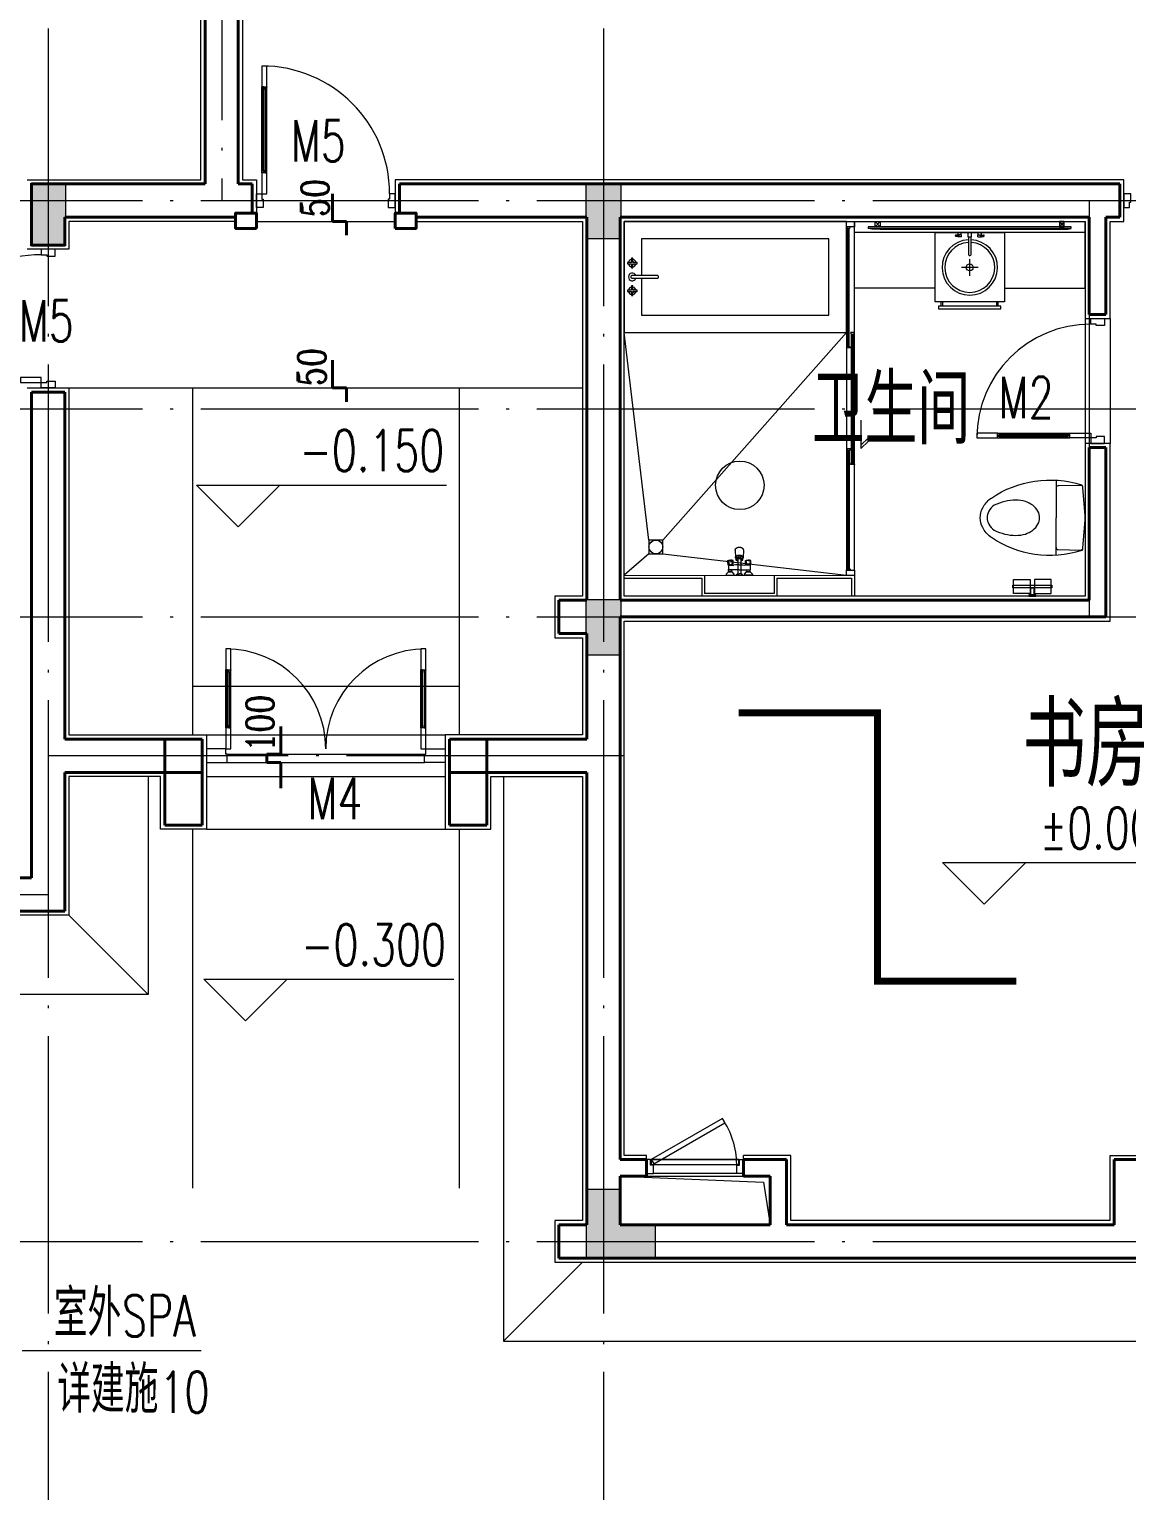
# Model space of a CAD drawing. Extents: x 577108 to 1042908, y 41950 to 81950.
# Drawn here: x 593922 to 601828, y 53329 to 63861 of the extents above; entities that cross this region are included whole.
import ezdxf
from ezdxf.enums import TextEntityAlignment as Align

# ---------------------------------------------------------------- set-up
doc = ezdxf.new("R2010")
doc.units = 0
doc.header["$LTSCALE"] = 1000
doc.header["$MEASUREMENT"] = 0
for name, pattern in [('DOTE', [2.42, 2, -0.2, 0.02, -0.2]), ('HIDDEN2', [0.1875, 0.125, -0.0625]), ('xr-Presidential plan$0$HIDDEN2', [0.1875, 0.125, -0.0625])]:
    doc.linetypes.add(name, pattern=pattern)
doc.layers.get('0').update_dxf_attribs({"linetype": 'CONTINUOUS', "lineweight": 13})
for name, color, linetype, lineweight in [('COLU', 2, 'CONTINUOUS', 5), ('DIM_ELEV', 3, 'CONTINUOUS', 15), ('DIM_LEAD', 3, 'CONTINUOUS', 15), ('DIM_SYMB', 3, 'CONTINUOUS', 15), ('DOTE', 1, 'DOTE', 0), ('fix', 6, 'CONTINUOUS', 15), ('FIXTURE', 2, 'CONTINUOUS', 5), ('hatch', 8, 'CONTINUOUS', 5), ('LM-S', 8, 'CONTINUOUS', 5), ('PM-fs', 8, 'CONTINUOUS', 0), ('PUB_HATCH', 8, 'CONTINUOUS', 5), ('PUB_TEXT', 7, 'CONTINUOUS', 20), ('TX', 7, 'CONTINUOUS', 5), ('wall', 2, 'CONTINUOUS', 40), ('WINDOW', 5, 'CONTINUOUS', 15), ('WINDOW_TEXT', 7, 'CONTINUOUS', 18), ('xr-Presidential plan$0$WALL', 3, 'CONTINUOUS', 5), ('姓名', 7, 'CONTINUOUS', 15), ('粉刷', 4, 'CONTINUOUS', 5)]:
    doc.layers.add(name, color=color, linetype=linetype, lineweight=lineweight)
doc.styles.add('_TCH_DIM', font='SIMPLEX', dxfattribs={"bigfont": 'GBCBIG'})
doc.styles.add('_TCH_WINDOW', font='SIMPLEX', dxfattribs={"bigfont": 'GBCBIG'})
doc.styles.add('HZ', font='romanc.shx', dxfattribs={"width": 0.7, "bigfont": 'hzdx.shx'})

# ---------------------------------------------------------------- blocks, each defined once
blk = doc.blocks.new('xr-Presidential plan$0$WC1')
for p in [(0.209, 0.285), (0.209, -0.256)]:
    blk.add_line(p, (0.209, 0.015))
for points in [[(0.209, 0.229, 0.40761), (0.194, 0.244), (0.03, 0.248, 0.399254), (0.015, 0.234), (0, 0.03, 0.036986), (0, 0), (0.015, -0.204, 0.399254), (0.03, -0.218), (0.194, -0.214, 0.40761), (0.209, -0.199)], [(0.026, 0.251, -0.231311), (0.674, 0.157, -0.005869), (0.682, 0.153, -0.10788), (0.737, 0.086, -0.127721), (0.755, 0.015, -0.127721), (0.737, -0.056, -0.10788), (0.682, -0.123, -0.005869), (0.674, -0.127, -0.231311), (0.026, -0.222)]]:
    blk.add_lwpolyline(points, format="xyb")
blk.add_lwpolyline([(0.498, 0.142, 0.074853), (0.43, 0.132, 0.085369), (0.377, 0.105, 0.106187), (0.339, 0.061, 0.127721), (0.327, 0.015, 0.127721), (0.339, -0.032, 0.106187), (0.377, -0.075, 0.085369), (0.43, -0.102, 0.074853), (0.498, -0.112, 0.062958), (0.578, -0.102, 0.062679), (0.655, -0.075, 0.106187), (0.693, -0.032, 0.127721), (0.705, 0.015, 0.127721), (0.693, 0.061, 0.106187), (0.655, 0.105, 0.062679), (0.578, 0.132, 0.062958)], format="xyb", close=True)
for centre, start, end in [((0.03, 0.237), 107.2892, 175.7636), ((0.03, -0.207), 184.2364, 252.7108)]:
    blk.add_arc(centre, 0.015, start, end)
blk = doc.blocks.new('xr-Presidential plan$0$TRollHolder')
at = {"linetype": 'xr-Presidential plan$0$HIDDEN2', "ltscale": 0.5}
for p, q in [((-0.135, 0.12), (-0.015, 0.12)), ((-0.135, 0.02), (-0.135, 0.12)), ((-0.015, 0.12), (-0.015, 0.02)), ((0.015, 0.12), (0.015, 0.02)), ((0.135, 0.12), (0.015, 0.12)), ((0.135, 0.02), (0.135, 0.12)), ((-0.015, 0.02), (-0.135, 0.02)), ((0.015, 0.02), (0.135, 0.02))]:
    blk.add_line(p, q, dxfattribs=at)
for points in [[(0.14, 0.06), (-0.14, 0.06), (-0.14, 0.08), (0.14, 0.08)], [(-0.025, 0), (0.025, 0), (0.025, 0.01), (-0.025, 0.01)], [(-0.01, 0.01), (-0.01, 0.06), (0.01, 0.06), (0.01, 0.01)]]:
    blk.add_lwpolyline(points, close=True)
blk = doc.blocks.new('TF0504P-Acacia')
at = {"layer": 'FIXTURE'}
for p, q in [((-0.08, -0.018), (-0.1, -0.018)), ((-0.08, -0.027), (-0.1, -0.027)), ((-0.059, -0.03), (-0.085, -0.03)), ((0.059, -0.03), (0.085, -0.03)), ((0.08, -0.018), (0.1, -0.018)), ((0.08, -0.027), (0.1, -0.027))]:
    blk.add_line(p, q, dxfattribs=at)
at = {"layer": 'FIXTURE', "color": 24, "lineweight": 13}
for p, q in [((0, -0.311), (0, -0.191)), ((0.06, -0.251), (-0.06, -0.251))]:
    blk.add_line(p, q, dxfattribs=at)
at = {"layer": 'FIXTURE'}
for points in [[(-0.084, -0.015), (-0.084, 0)], [(-0.061, -0.015), (-0.061, 0)], [(-0.013, 0), (-0.013, -0.03), (0.013, -0.03), (0.013, 0)], [(0.061, -0.015), (0.061, 0)], [(0.084, -0.015), (0.084, 0)], [(-0.059, -0.03), (-0.059, -0.015), (-0.085, -0.015), (-0.085, -0.018)], [(-0.085, -0.027), (-0.085, -0.03)], [(0.059, -0.03), (0.059, -0.015), (0.085, -0.015), (0.085, -0.018)], [(0.085, -0.027), (0.085, -0.03)]]:
    blk.add_lwpolyline(points, dxfattribs=at)
blk.add_lwpolyline([(-0.01, -0.03), (-0.01, -0.155, 0.414214), (0, -0.165), (0, -0.165, 0.414214), (0.01, -0.155), (0.01, -0.03)], format="xyb", dxfattribs=at)
at = {"layer": 'FIXTURE', "color": 24, "lineweight": 13}
blk.add_circle((0, -0.251), 0.025, dxfattribs=at)
at = {"layer": 'FIXTURE'}
for centre, radius, start, end in [((0, -0.251), 0.2, 92.866, 87.134), ((-0.1, -0.022), 0.00428, 90, 270), ((-0.08, -0.022), 0.00428, 270, 90), ((0.08, -0.022), 0.00428, 90, 270), ((0.1, -0.022), 0.00428, 270, 90)]:
    blk.add_arc(centre, radius, start, end, dxfattribs=at)
at = {"layer": 'FIXTURE', "color": 3, "lineweight": 13}
blk.add_arc((0, -0.251), 0.18, 93.1847, 86.8153, dxfattribs=at)
blk = doc.blocks.new('A$C220C6CB2')
for p, q in [((-0.079, -0.07), (-0.079, -0.041)), ((-0.077, -0.039), (-0.076, -0.039)), ((-0.077, -0.072), (-0.039, -0.072)), ((-0.055, -0.028), (-0.076, -0.028)), ((-0.027, -0.076), (-0.039, -0.072)), ((0, -0.076), (-0.027, -0.076)), ((0, -0.076), (0.027, -0.076)), ((0.027, -0.076), (0.039, -0.072)), ((0.077, -0.072), (0.039, -0.072)), ((0.077, -0.039), (0.076, -0.039)), ((0.079, -0.07), (0.079, -0.041))]:
    blk.add_line(p, q)
at = {"linetype": 'HIDDEN2', "ltscale": 0.1}
for p, q in [((-0.029, -0.183), (-0.027, -0.127)), ((-0.023, -0.114), (-0.023, -0.128)), ((0.023, -0.114), (0.023, -0.128)), ((0.029, -0.183), (0.027, -0.127))]:
    blk.add_line(p, q, dxfattribs=at)
for points in [[(-0.095, 0), (-0.037, 0), (-0.037, -0.007)], [(-0.095, -0.007), (-0.095, 0)], [(0.095, 0), (0.037, 0), (0.037, -0.007)], [(0.095, -0.007), (0.095, 0)], [(-0.095, -0.007), (-0.079, -0.024), (-0.052, -0.024)], [(-0.076, -0.028), (-0.079, -0.031), (-0.079, -0.037), (-0.076, -0.039)], [(-0.076, -0.024), (-0.076, -0.028)], [(0, -0.039), (-0.076, -0.039)], [(-0.076, -0.072), (-0.076, -0.073)], [(-0.076, -0.073), (-0.052, -0.073)], [(-0.055, -0.024), (-0.055, -0.028)], [(-0.055, -0.028), (-0.053, -0.031), (-0.053, -0.037), (-0.055, -0.039)], [(-0.037, -0.007), (-0.052, -0.024)], [(-0.052, -0.073), (-0.052, -0.072)], [(0, -0.039), (0.076, -0.039)], [(0.037, -0.007), (0.052, -0.024), (0.079, -0.024)], [(0.052, -0.073), (0.052, -0.072)], [(0.076, -0.073), (0.052, -0.073)], [(0.055, -0.028), (0.053, -0.031), (0.053, -0.037), (0.055, -0.039)], [(0.055, -0.024), (0.055, -0.028)], [(0.055, -0.028), (0.076, -0.028)], [(0.076, -0.024), (0.076, -0.028)], [(0.076, -0.028), (0.079, -0.031), (0.079, -0.037), (0.076, -0.039)], [(0.076, -0.072), (0.076, -0.073)], [(0.095, -0.007), (0.079, -0.024)]]:
    blk.add_lwpolyline(points)
for points in [[(0, 0), (-0.022, 0), (-0.022, -0.003)], [(0, 0), (0.022, 0), (0.022, -0.003)], [(-0.022, -0.003), (-0.013, -0.01), (-0.01, -0.01)], [(-0.01, -0.01), (0, -0.01)], [(-0.01, -0.115), (-0.01, -0.01)], [(0.01, -0.01), (0, -0.01)], [(0.022, -0.003), (0.013, -0.01), (0.01, -0.01)], [(0.01, -0.115), (0.01, -0.01)]]:
    blk.add_lwpolyline(points, dxfattribs=at)
for points in [[(-0.076, -0.073, 0.267309), (-0.08, -0.076, 0.037287), (-0.084, -0.106, 0.091288), (-0.064, -0.11, 2.64258)], [(-0.084, -0.106, 0.167018), (-0.08, -0.105, 0.059643), (-0.081, -0.082, -3.293794)], [(-0.064, -0.107), (-0.076, -0.107, -0.256857), (-0.08, -0.105), (-0.074, -0.081, -0.295314), (-0.064, -0.075, -0.695222)], [(-0.052, -0.073, -0.267309), (-0.048, -0.076, -0.037287), (-0.044, -0.106, -0.091288), (-0.064, -0.11, -2.64258)], [(-0.064, -0.107), (-0.052, -0.107, 0.256857), (-0.048, -0.105), (-0.054, -0.081, 0.295314), (-0.064, -0.075, 0.695222)], [(-0.044, -0.106, -0.167018), (-0.048, -0.105, -0.059643), (-0.047, -0.082, 3.293794)], [(0.052, -0.073, 0.267309), (0.048, -0.076, 0.037287), (0.044, -0.106, 0.091288), (0.064, -0.11, 2.64258)], [(0.044, -0.106, 0.167018), (0.048, -0.105, 0.059643), (0.047, -0.082, -3.293794)], [(0.064, -0.107), (0.052, -0.107, -0.256857), (0.048, -0.105), (0.054, -0.081, -0.295314), (0.064, -0.075, -0.695222)], [(0.076, -0.073, -0.267309), (0.08, -0.076, -0.037287), (0.084, -0.106, -0.091288), (0.064, -0.11, -2.64258)], [(0.064, -0.107), (0.076, -0.107, 0.256857), (0.08, -0.105), (0.074, -0.081, 0.295314), (0.064, -0.075, 0.695222)], [(0.084, -0.106, -0.167018), (0.08, -0.105, -0.059643), (0.081, -0.082, 3.293794)]]:
    blk.add_lwpolyline(points, format="xyb")
for points in [[(0, -0.127, -0.054428), (-0.009, -0.125, -0.068258), (-0.017, -0.123, -0.10552), (-0.022, -0.118, -0.166556), (-0.023, -0.114, -0.166556), (-0.022, -0.11, -0.10552), (-0.017, -0.105, -0.063152), (-0.01, -0.103)], [(0, -0.127, 0.054428), (0.009, -0.125, 0.068258), (0.017, -0.123, 0.10552), (0.022, -0.118, 0.166556), (0.023, -0.114, 0.166556), (0.022, -0.11, 0.10552), (0.017, -0.105, 0.063152), (0.01, -0.103)], [(0, -0.203, -0.068708), (-0.012, -0.201, -0.080802), (-0.021, -0.197, -0.107036), (-0.027, -0.19, -0.137703), (-0.029, -0.183, -0.011582), (-0.029, -0.182)], [(0, -0.146, -0.067905), (-0.011, -0.145, -0.080523), (-0.019, -0.141, -0.107063), (-0.025, -0.135, -0.138318), (-0.027, -0.128, -0.138318), (-0.025, -0.122, -0.034344), (-0.023, -0.119)], [(0, -0.122, -0.073064), (-0.004, -0.121, -0.08409), (-0.007, -0.12, -0.106504), (-0.009, -0.117, -0.130501), (-0.01, -0.115)], [(0, -0.122, 0.073064), (0.004, -0.121, 0.08409), (0.007, -0.12, 0.106504), (0.009, -0.117, 0.130501), (0.01, -0.115)], [(0, -0.146, 0.067905), (0.011, -0.145, 0.080523), (0.019, -0.141, 0.107063), (0.025, -0.135, 0.138318), (0.027, -0.128, 0.138318), (0.025, -0.122, 0.034344), (0.023, -0.119)], [(0, -0.203, 0.068708), (0.012, -0.201, 0.080802), (0.021, -0.197, 0.107036), (0.027, -0.19, 0.137703), (0.029, -0.183, 0.011582), (0.029, -0.182)]]:
    blk.add_lwpolyline(points, format="xyb", dxfattribs=at)
at = {"color": 7}
for points in [[(0, -0.129, -0.054428), (-0.009, -0.128, -0.068258), (-0.017, -0.125, -0.10552), (-0.022, -0.121, -0.166556), (-0.023, -0.117, -0.045176), (-0.023, -0.115)], [(0, -0.141, -0.054428), (-0.009, -0.139, -0.068258), (-0.017, -0.137, -0.10552), (-0.022, -0.132, -0.166556), (-0.023, -0.128)], [(0, -0.129, 0.054428), (0.009, -0.128, 0.068258), (0.017, -0.125, 0.10552), (0.022, -0.121, 0.166556), (0.023, -0.117, 0.045176), (0.023, -0.115)], [(0, -0.141, 0.054428), (0.009, -0.139, 0.068258), (0.017, -0.137, 0.10552), (0.022, -0.132, 0.166556), (0.023, -0.128)]]:
    blk.add_lwpolyline(points, format="xyb", dxfattribs=at)
for centre, start, end in [((-0.077, -0.041), 90, 180), ((-0.077, -0.07), 180, 270), ((0.077, -0.041), 0, 90), ((0.077, -0.07), 270, 0)]:
    blk.add_arc(centre, 0.002, start, end)

msp = doc.modelspace()

# ---------------------------------------------------------------- hatches: boundary and pattern name
at = {"layer": 'hatch'}
for points in [[(593933.4301, 62751.3111), (594183.4301, 62751.3111), (594183.4301, 62301.3111), (593933.4301, 62301.3111)], [(597933.4301, 62751.3111), (598183.4301, 62751.3111), (598183.4301, 62351.3111), (597933.4301, 62351.3111)], [(597933.4301, 59751.3111), (598183.4301, 59751.3111), (598183.4301, 59351.3111), (597933.4301, 59351.3111)], [(598433.4301, 55001.3111), (598433.4301, 55251.3111), (598183.4301, 55251.3111), (598183.4301, 55501.3111), (597933.4301, 55501.3111), (597933.4301, 55001.3111)]]:
    msp.add_hatch(color=256, dxfattribs=at).paths.add_polyline_path(points)

# ---------------------------------------------------------------- linework, layer by layer
msp.add_line((598368.4301, 55596.3111), (599068.4301, 55596.3111))
msp.add_lwpolyline([(598178.4301, 55596.3111), (599211.9624, 55552.2065), (599258.4301, 55246.3111)])
at = {"layer": 'COLU'}
for p, q in [((593938.4301, 62306.3111), (593938.4301, 62746.3111)), ((593938.4301, 62746.3111), (594178.4301, 62746.3111)), ((594178.4301, 62306.3111), (593938.4301, 62306.3111))]:
    msp.add_line(p, q, dxfattribs=at)
for points in [[(593933.4301, 62751.3111), (594183.4301, 62751.3111), (594183.4301, 62301.3111), (593933.4301, 62301.3111)], [(597933.4301, 62751.3111), (598183.4301, 62751.3111), (598183.4301, 62351.3111), (597933.4301, 62351.3111)], [(597933.4301, 59751.3111), (598183.4301, 59751.3111), (598183.4301, 59351.3111), (597933.4301, 59351.3111)], [(598433.4301, 55001.3111), (598433.4301, 55251.3111), (598183.4301, 55251.3111), (598183.4301, 55501.3111), (597933.4301, 55501.3111), (597933.4301, 55001.3111)]]:
    msp.add_lwpolyline(points, close=True, dxfattribs=at)
at = {"layer": 'DIM_ELEV'}
for p, q in [((595428.0091, 60276.2895), (595128.0091, 60576.2895)), ((595128.0091, 60576.2895), (596928.0091, 60576.2895)), ((595428.0091, 60276.2895), (595728.0091, 60576.2895)), ((600801.8226, 57556.2764), (600501.8226, 57856.2764)), ((600501.8226, 57856.2764), (602301.8226, 57856.2764)), ((600801.8226, 57556.2764), (601101.8226, 57856.2764)), ((595480.5631, 56715.1083), (595180.5631, 57015.1083)), ((595180.5631, 57015.1083), (596980.5631, 57015.1083)), ((595480.5631, 56715.1083), (595780.5631, 57015.1083))]:
    msp.add_line(p, q, dxfattribs=at)
at = {"layer": 'DIM_LEAD'}
msp.add_line((593870.9242, 54341.0426), (595160.6294, 54341.0426), dxfattribs=at)
at = {"layer": 'DIM_SYMB', "const_width": 50}
for points in [[(599033.5117, 58935.1046), (600033.5117, 58935.1046), (600033.5117, 57968.2842)], [(600033.5117, 57968.2842), (600033.5117, 57001.4638), (601033.5117, 57001.4638)]]:
    msp.add_lwpolyline(points, dxfattribs=at)
at = {"layer": 'DOTE'}
for p, q in [((594058.4301, 71126.3111), (594058.4301, 53126.3111)), ((598058.4301, 71126.3111), (598058.4301, 53126.3111)), ((595308.4301, 67626.3111), (595308.4301, 62626.3111)), ((583058.4301, 62626.3111), (620558.4301, 62626.3111)), ((601558.4301, 62626.3111), (601558.4301, 59626.3111)), ((583058.4301, 61126.3111), (620558.4301, 61126.3111)), ((583058.4301, 59626.3111), (620558.4301, 59626.3111)), ((598208.4301, 58626.3111), (594058.4301, 58626.3111)), ((583058.4301, 57626.3111), (594058.4301, 57626.3111)), ((583058.4301, 55126.3111), (620558.4301, 55126.3111))]:
    msp.add_line(p, q, dxfattribs=at)
at = {"layer": 'fix'}
for p, q in [((600051.4301, 62476.3111), (600016.4301, 62437.3111)), ((600016.4301, 62476.3111), (600051.4301, 62437.3111)), ((601343.4301, 62476.3111), (601378.4301, 62437.3111)), ((601378.4301, 62476.3111), (601343.4301, 62437.3111)), ((599808.4301, 62437.8111), (599808.4301, 59963.8111)), ((599816.9301, 61575.8111), (599816.9301, 62426.6589)), ((599822.9301, 61575.8111), (599822.9301, 62426.6589)), ((599828.7207, 61575.8111), (599828.2275, 62426.6589)), ((599866.4301, 59963.8111), (599866.4301, 62437.8111)), ((599966.4301, 62437.3111), (599966.4301, 62424.3111)), ((600492.4301, 61865.8179), (600492.4301, 61895.8179)), ((600502.4301, 61865.8179), (600502.4301, 61895.8179)), ((600892.43, 61865.8179), (600892.43, 61895.8179)), ((600902.43, 61865.8179), (600902.43, 61895.8179)), ((598386.6015, 60180.5706), (598208.4301, 61676.3111)), ((598486.6015, 60180.5706), (599808.4301, 61676.3111)), ((599845.9672, 60736.9634), (599845.9672, 61664.6589)), ((599851.9672, 60736.9634), (599851.9672, 61664.6589)), ((599857.519, 60736.9634), (599856.9812, 61664.6589)), ((599816.9301, 61575.8111), (599828.7207, 61575.8111)), ((599816.9301, 60825.8111), (599816.9301, 59974.9634)), ((599828.7207, 60825.8111), (599816.9301, 60825.8111)), ((599822.9301, 60825.8111), (599822.9301, 59974.9634)), ((599828.7207, 60825.8111), (599828.2275, 59974.9634)), ((598386.6015, 60080.5706), (598208.4301, 59926.3111)), ((598486.6015, 60080.5706), (599808.4301, 59926.3111)), ((598787.4301, 59926.3111), (598787.4301, 59796.3111)), ((599287.4301, 59926.3111), (599287.4301, 59796.3111)), ((598767.4301, 59906.3111), (598767.4301, 59776.3111)), ((599307.4301, 59906.3111), (599307.4301, 59776.3111)), ((599846.4301, 59905.8111), (599846.4301, 59775.8111)), ((599866.4301, 59925.8111), (599866.4301, 59775.8111)), ((599287.4301, 59796.3111), (598787.4301, 59796.3111))]:
    msp.add_line(p, q, dxfattribs=at)
for points in [[(599808.4301, 62476.3111), (598208.4301, 62476.3111), (598208.4301, 61676.3111), (599808.4301, 61676.3111)], [(599866.4301, 62437.8111), (599808.4301, 62437.8111), (599808.4301, 62475.8111), (599866.4301, 62475.8111)], [(600051.4301, 62437.3111), (600016.4301, 62437.3111), (600016.4301, 62476.3111), (600051.4301, 62476.3111)], [(601343.4301, 62437.3111), (601378.4301, 62437.3111), (601378.4301, 62476.3111), (601343.4301, 62476.3111)], [(599837.4301, 62437.8111), (599808.4301, 62437.8111), (599813.4655, 62426.6589), (599832.3946, 62426.6589)], [(601428.4301, 62437.3111), (599966.4301, 62437.3111), (599966.4301, 62427.3111), (601428.4301, 62427.3111)], [(600947.4301, 62395.8179), (600947.4301, 61895.8179), (600447.4301, 61895.8179), (600447.4301, 62395.8179)], [(598260.9804, 62141.4963), (598270.9804, 62141.4963), (598270.9804, 62171.4963), (598300.9804, 62171.4963), (598300.9804, 62181.4963), (598270.9804, 62181.4963), (598270.9804, 62211.4963), (598260.9804, 62211.4963), (598260.9804, 62181.4963), (598230.9804, 62181.4963), (598230.9804, 62171.4963), (598260.9804, 62171.4963)], [(598260.9804, 61941.4963), (598270.9804, 61941.4963), (598270.9804, 61971.4963), (598300.9804, 61971.4963), (598300.9804, 61981.4963), (598270.9804, 61981.4963), (598270.9804, 62011.4963), (598260.9804, 62011.4963), (598260.9804, 61981.4963), (598230.9804, 61981.4963), (598230.9804, 61971.4963), (598260.9804, 61971.4963)], [(600472.4301, 61845.8161), (600922.43, 61845.8161), (600922.43, 61865.8179), (600472.4301, 61865.8179)], [(599866.4672, 61675.8111), (599837.4672, 61675.8111), (599842.5027, 61664.6589), (599861.4318, 61664.6589)], [(599837.4301, 61564.6589), (599808.4301, 61564.6589), (599813.4655, 61575.8111), (599832.3946, 61575.8111)], [(599837.4301, 60836.9634), (599808.4301, 60836.9634), (599813.4655, 60825.8111), (599832.3946, 60825.8111)], [(599866.4672, 60725.8111), (599837.4672, 60725.8111), (599842.5027, 60736.9634), (599861.4318, 60736.9634)], [(598486.6015, 60080.5706), (598486.6015, 60180.5706), (598386.6015, 60180.5706), (598386.6015, 60080.5706)], [(599837.4301, 59963.8111), (599808.4301, 59963.8111), (599813.4655, 59974.9634), (599832.3946, 59974.9634)], [(599866.4301, 59925.8111), (599808.4301, 59925.8111), (599808.4301, 59963.8111), (599866.4301, 59963.8111)]]:
    msp.add_lwpolyline(points, close=True, dxfattribs=at)
for points in [[(601528.4301, 62475.8111), (601528.4301, 62395.8179), (599866.4301, 62395.8179), (599866.4301, 62475.8111)], [(600447.4301, 61995.8179), (599866.4301, 61995.8179), (599866.4301, 62456.8111)], [(600947.4301, 61995.8179), (601528.4301, 61995.8179), (601528.4301, 62475.8111)], [(598333.4301, 62066.3111), (598333.4301, 61801.3111), (599683.4301, 61801.3111), (599683.4301, 62351.3111), (598333.4301, 62351.3111), (598333.4301, 62086.3111)], [(601062.5301, 62421.3111), (599991.4301, 62421.3111), (599966.4301, 62424.3111), (599966.4301, 62424.3111)], [(600052.5301, 62421.3111), (601403.4301, 62421.3111), (601428.4301, 62424.3111), (601428.4301, 62424.3111)], [(598208.4301, 59926.3166), (599866.4301, 59925.8111)], [(598208.4301, 59906.3111), (598767.4301, 59906.3111)], [(599307.4301, 59906.3111), (599846.4301, 59905.8111)]]:
    msp.add_lwpolyline(points, dxfattribs=at)
msp.add_lwpolyline([(598266.1656, 62066.3111), (598446.1656, 62066.3111, 0.4142135624), (598456.1656, 62076.3111), (598456.1656, 62076.3111, 0.4142135624), (598446.1656, 62086.3111), (598266.1656, 62086.3111, 0.4142135624), (598256.1656, 62076.3111), (598256.1656, 62076.3111, 0.4142135624)], format="xyb", close=True, dxfattribs=at)
for centre, radius in [((599041.0153, 60574.731), 175), ((598436.6015, 60130.5706), 50)]:
    msp.add_circle(centre, radius, dxfattribs=at)
for centre, radius, start, end in [((598266.1656, 62176.3111), 27.5, 190.08366033, 259.13180036), ((598266.1656, 62176.3111), 27.5, 100.86819964, 169.13180036), ((598266.1656, 62176.3111), 12.5, 202.65548072, 245.49259189), ((598266.1656, 62176.3111), 12.5, 114.50740811, 155.49259187), ((598266.1656, 62176.3111), 27.5, 10.86819964, 79.91633967), ((598266.1656, 62176.3111), 12.5, 24.50740813, 67.34451928), ((598266.1656, 62176.3111), 27.5, 280.08366033, 349.91633967), ((598266.1656, 62176.3111), 12.5, 292.65548072, 337.34451928), ((598266.1656, 62076.3111), 27.5, 21.32368626, 338.67631374), ((598266.1656, 61976.3111), 27.5, 190.08366033, 259.13180036), ((598266.1656, 61976.3111), 27.5, 100.86819964, 169.13180036), ((598266.1656, 61976.3111), 12.5, 202.65548072, 245.49259189), ((598266.1656, 61976.3111), 12.5, 114.50740811, 155.49259187), ((598266.1656, 61976.3111), 27.5, 10.86819964, 79.91633967), ((598266.1656, 61976.3111), 12.5, 24.50740813, 67.34451928), ((598266.1656, 61976.3111), 27.5, 280.08366033, 349.91633967), ((598266.1656, 61976.3111), 12.5, 292.65548072, 337.34451928)]:
    msp.add_arc(centre, radius, start, end, dxfattribs=at)
at = {"layer": 'LM-S'}
msp.add_line((601708.4301, 61776.3111), (601708.4301, 60876.3111), dxfattribs=at)
at = {"layer": 'PM-fs'}
for p, q in [((595158.4301, 62776.3111), (595158.4301, 67476.3111)), ((595458.4301, 63976.3111), (595458.4301, 62776.3111)), ((593908.4301, 62776.3111), (595158.4301, 62776.3111)), ((595458.4301, 62776.3111), (595558.4301, 62776.3111)), ((595558.4301, 62776.3111), (595558.4301, 62536.3111)), ((601808.4301, 62776.3111), (596558.4301, 62776.3111)), ((596558.4301, 62776.3111), (596558.4301, 62476.3111)), ((601808.4301, 62476.3111), (601808.4301, 62776.3111)), ((595408.4301, 62476.3111), (594208.4301, 62476.3111)), ((594208.4301, 62476.3111), (594208.4301, 62276.3111)), ((596708.4301, 62476.3111), (597908.4301, 62476.3111)), ((597908.4301, 62476.3111), (597908.4301, 59776.3111)), ((598208.4301, 59776.3111), (598208.4301, 62476.3111)), ((598208.4301, 62476.3111), (601528.4301, 62476.3111)), ((601528.4301, 62476.3111), (601528.4301, 61776.3111)), ((601708.4301, 61776.3111), (601708.4301, 62476.3111)), ((601708.4301, 62476.3111), (601808.4301, 62476.3111)), ((594208.4301, 62276.3111), (593908.4301, 62276.3111)), ((601528.4301, 61776.3111), (601708.4301, 61776.3111)), ((593908.4301, 61276.3111), (594208.4301, 61276.3111)), ((594208.4301, 61276.3111), (594208.4301, 58776.3111)), ((601708.4301, 60876.3111), (601528.4301, 60876.3111)), ((601528.4301, 60876.3111), (601528.4301, 59776.3111)), ((601708.4301, 59596.3111), (601708.4301, 60876.3111)), ((597908.4301, 59776.3111), (597708.4301, 59776.3111)), ((597708.4301, 59776.3111), (597708.4301, 59476.3111)), ((601528.4301, 59776.3111), (598208.4301, 59776.3111)), ((598208.4301, 55746.3111), (598208.4301, 59596.3111)), ((598208.4301, 59596.3111), (601708.4301, 59596.3111)), ((597708.4301, 59476.3111), (597908.4301, 59476.3111)), ((597908.4301, 59476.3111), (597908.4301, 58776.3111)), ((594208.4301, 58776.3111), (595198.4301, 58776.3111)), ((595198.4301, 58776.3111), (595198.4301, 58096.3111)), ((597908.4301, 58776.3111), (596918.4301, 58776.3111)), ((596918.4301, 58776.3111), (596918.4301, 58096.3111)), ((594868.4301, 58476.3111), (594208.4301, 58476.3111)), ((594208.4301, 58476.3111), (594208.4301, 57476.3111)), ((594868.4301, 58096.3111), (594868.4301, 58476.3111)), ((597248.4301, 58476.3111), (597908.4301, 58476.3111)), ((597248.4301, 58096.3111), (597248.4301, 58476.3111)), ((597908.4301, 58476.3111), (597908.4301, 55276.3111)), ((595198.4301, 58096.3111), (594868.4301, 58096.3111)), ((596918.4301, 58096.3111), (597248.4301, 58096.3111)), ((594208.4301, 57476.3111), (593158.4301, 57476.3111)), ((598368.4301, 55746.3111), (598208.4301, 55746.3111)), ((598368.4301, 55716.3111), (598368.4301, 55746.3111)), ((599408.4301, 55746.3111), (599068.4301, 55746.3111)), ((599068.4301, 55716.3111), (599068.4301, 55746.3111)), ((599408.4301, 55276.3111), (599408.4301, 55746.3111)), ((601708.4301, 55746.3111), (602048.4301, 55746.3111)), ((601708.4301, 55276.3111), (601708.4301, 55746.3111)), ((597908.4301, 55276.3111), (597708.4301, 55276.3111)), ((597708.4301, 55276.3111), (597708.4301, 54976.3111)), ((601708.4301, 55276.3111), (599408.4301, 55276.3111)), ((597708.4301, 54976.3111), (603408.4301, 54976.3111))]:
    msp.add_line(p, q, dxfattribs=at)
at = {"layer": 'PUB_HATCH', "color": 8}
for p, q in [((595098.4301, 59126.3111), (597018.4301, 59126.3111)), ((595198.4301, 58776.3111), (596918.4301, 58776.3111)), ((595348.4301, 58636.3111), (596768.4301, 58636.3111)), ((595348.4301, 58576.3111), (596768.4301, 58576.3111)), ((595198.4301, 58476.3111), (596918.4301, 58476.3111)), ((595198.4301, 58096.3111), (596918.4301, 58096.3111))]:
    msp.add_line(p, q, dxfattribs=at)
at = {"layer": 'wall'}
for p, q in [((595188.4301, 62746.3111), (595188.4301, 67506.3111)), ((595428.4301, 64006.3111), (595428.4301, 62746.3111)), ((593938.4301, 62306.3111), (593938.4301, 62746.3111)), ((593938.4301, 62746.3111), (595188.4301, 62746.3111)), ((595428.4301, 62746.3111), (595528.4301, 62746.3111)), ((595528.4301, 62746.3111), (595528.4301, 62536.3111)), ((596588.4301, 62536.3111), (596588.4301, 62746.3111)), ((596588.4301, 62746.3111), (601778.4301, 62746.3111)), ((601778.4301, 62746.3111), (601778.4301, 62506.3111)), ((595408.4301, 62506.3111), (594178.4301, 62506.3111)), ((594178.4301, 62506.3111), (594178.4301, 62306.3111)), ((597938.4301, 62506.3111), (596708.4301, 62506.3111)), ((597938.4301, 59746.3111), (597938.4301, 62506.3111)), ((601558.4301, 62506.3111), (598178.4301, 62506.3111)), ((598178.4301, 62506.3111), (598178.4301, 59746.3111)), ((601558.4301, 61806.3111), (601558.4301, 62506.3111)), ((601778.4301, 62506.3111), (601678.4301, 62506.3111)), ((601678.4301, 62506.3111), (601678.4301, 61806.3111)), ((594178.4301, 62306.3111), (593938.4301, 62306.3111)), ((601678.4301, 61806.3111), (601558.4301, 61806.3111)), ((593938.4301, 57746.3111), (593938.4301, 61246.3111)), ((593938.4301, 61246.3111), (594178.4301, 61246.3111)), ((594178.4301, 61246.3111), (594178.4301, 58746.3111)), ((601558.4301, 59746.3111), (601558.4301, 60846.3111)), ((601558.4301, 60846.3111), (601678.4301, 60846.3111)), ((601678.4301, 60846.3111), (601678.4301, 59626.3111)), ((597738.4301, 59506.3111), (597738.4301, 59746.3111)), ((597738.4301, 59746.3111), (597938.4301, 59746.3111)), ((598178.4301, 59746.3111), (601558.4301, 59746.3111)), ((601678.4301, 59626.3111), (598178.4301, 59626.3111)), ((598178.4301, 59626.3111), (598178.4301, 55716.3111)), ((597938.4301, 59506.3111), (597738.4301, 59506.3111)), ((597938.4301, 58746.3111), (597938.4301, 59506.3111)), ((594178.4301, 58746.3111), (595168.4301, 58746.3111)), ((594898.4301, 58746.3111), (594898.4301, 58506.3111)), ((595168.4301, 58746.3111), (595168.4301, 58506.3111)), ((596948.4301, 58506.3111), (596948.4301, 58746.3111)), ((596948.4301, 58746.3111), (597938.4301, 58746.3111)), ((597218.4301, 58746.3111), (597218.4301, 58506.3111)), ((595168.4301, 58506.3111), (594178.4301, 58506.3111)), ((594178.4301, 58506.3111), (594178.4301, 57506.3111)), ((594898.4301, 58126.3111), (594898.4301, 58506.3111)), ((595168.4301, 58506.3111), (595168.4301, 58126.3111)), ((597938.4301, 58506.3111), (596948.4301, 58506.3111)), ((596948.4301, 58506.3111), (596948.4301, 58126.3111)), ((597218.4301, 58126.3111), (597218.4301, 58506.3111)), ((597938.4301, 55246.3111), (597938.4301, 58506.3111)), ((595168.4301, 58126.3111), (594898.4301, 58126.3111)), ((596948.4301, 58126.3111), (597218.4301, 58126.3111)), ((592888.4301, 57746.3111), (593938.4301, 57746.3111)), ((594178.4301, 57506.3111), (593128.4301, 57506.3111)), ((598368.4301, 55716.3111), (598178.4301, 55716.3111)), ((598368.4301, 55716.3111), (598368.4301, 55596.3111)), ((599378.4301, 55716.3111), (599068.4301, 55716.3111)), ((599068.4301, 55716.3111), (599068.4301, 55596.3111)), ((599378.4301, 55246.3111), (599378.4301, 55716.3111)), ((601738.4301, 55716.3111), (602048.4301, 55716.3111)), ((601738.4301, 55246.3111), (601738.4301, 55716.3111)), ((598368.4301, 55596.3111), (598178.4301, 55596.3111)), ((598178.4301, 55596.3111), (598178.4301, 55246.3111)), ((599258.4301, 55596.3111), (599068.4301, 55596.3111)), ((599258.4301, 55246.3111), (599258.4301, 55596.3111)), ((597738.4301, 55006.3111), (597738.4301, 55246.3111)), ((597738.4301, 55246.3111), (597938.4301, 55246.3111)), ((598178.4301, 55246.3111), (599258.4301, 55246.3111)), ((599378.4301, 55246.3111), (601738.4301, 55246.3111)), ((603378.4301, 55006.3111), (597738.4301, 55006.3111))]:
    msp.add_line(p, q, dxfattribs=at)
at = {"layer": 'wall', "color": 2}
for p, q in [((596106.7372, 62476.3111), (596106.7372, 62676.3111)), ((596206.7372, 62476.3111), (596106.7372, 62476.3111)), ((596206.7372, 62376.3111), (596206.7372, 62476.3111)), ((596106.7372, 61276.3111), (596106.7372, 61476.3111)), ((596206.7372, 61276.3111), (596106.7372, 61276.3111)), ((596206.7372, 61176.3111), (596206.7372, 61276.3111)), ((595734.2069, 58836.3111), (595734.2069, 58636.3111)), ((595734.2069, 58636.3111), (595634.2069, 58636.3111)), ((595634.2069, 58636.3111), (595634.2069, 58576.3111)), ((595634.2069, 58576.3111), (595734.2069, 58576.3111)), ((595734.2069, 58576.3111), (595734.2069, 58393.5612))]:
    msp.add_line(p, q, dxfattribs=at)
at = {"layer": 'wall'}
for points in [[(595558.4301, 62426.3111), (595558.4301, 62536.3111), (595408.4301, 62536.3111), (595408.4301, 62426.3111)], [(596558.4301, 62426.3111), (596558.4301, 62536.3111), (596708.4301, 62536.3111), (596708.4301, 62426.3111)]]:
    msp.add_lwpolyline(points, close=True, dxfattribs=at)
at = {"layer": 'WINDOW'}
for p, q in [((595598.4301, 62826.3111), (595598.4301, 63446.3111)), ((595603.4301, 62846.3111), (595603.4301, 63426.3111)), ((595628.4301, 62846.3111), (595628.4301, 63426.3111)), ((595633.4301, 62826.3111), (595633.4301, 63446.3111)), ((595558.4301, 62476.3111), (596558.4301, 62476.3111)), ((601528.4301, 61776.3111), (601528.4301, 60876.3111)), ((600898.4315, 60951.3114), (601418.4315, 60951.3114)), ((600898.4315, 60938.8118), (601398.432, 60938.8118)), ((600898.4315, 60928.812), (601398.432, 60928.812)), ((600898.4315, 60916.3114), (601418.4315, 60916.3114)), ((600918.4309, 60946.3116), (601398.432, 60946.3116)), ((600918.4309, 60921.3122), (601398.432, 60921.3122)), ((595338.4301, 58826.3111), (595338.4301, 59246.3111)), ((595343.4301, 58846.3111), (595343.4301, 59226.3111)), ((595368.4301, 58846.3111), (595368.4301, 59226.3111)), ((595373.4301, 58826.3111), (595373.4301, 59246.3111)), ((596743.4301, 58826.3111), (596743.4301, 59246.3111)), ((596748.4301, 58846.3111), (596748.4301, 59226.3111)), ((596773.4301, 58846.3111), (596773.4301, 59226.3111)), ((596778.4301, 58826.3111), (596778.4301, 59246.3111)), ((598398.4301, 55716.3111), (599038.4301, 55716.3111)), ((599018.4301, 55616.3111), (598418.4301, 55616.3111))]:
    msp.add_line(p, q, dxfattribs=at)
for points in [[(595598.4301, 63446.3111), (595633.4301, 63446.3111), (595633.4301, 63596.3111), (595598.4301, 63596.3111)], [(595598.4301, 63446.3111), (595603.4301, 63426.3111), (595610.9301, 63426.3111), (595610.9301, 63446.3111)], [(595620.9301, 63445.3111), (595620.9301, 62827.3111), (595610.9301, 62827.3111), (595610.9301, 63445.3111)], [(595633.4301, 63446.3111), (595628.4301, 63426.3111), (595620.9301, 63426.3111), (595620.9301, 63446.3111)], [(595598.4301, 62826.3111), (595603.4301, 62846.3111), (595610.9301, 62846.3111), (595610.9301, 62826.3111)], [(595598.4301, 62676.3111), (595633.4301, 62676.3111), (595633.4301, 62826.3111), (595598.4301, 62826.3111)], [(595633.4301, 62826.3111), (595628.4301, 62846.3111), (595620.9301, 62846.3111), (595620.9301, 62826.3111)], [(595608.4301, 62576.3111), (595558.4301, 62576.3111), (595558.4301, 62676.3111), (595598.4301, 62676.3111), (595598.4301, 62636.3111), (595608.4301, 62636.3111)], [(596508.4301, 62576.3111), (596558.4301, 62576.3111), (596558.4301, 62676.3111), (596518.4301, 62676.3111), (596518.4301, 62636.3111), (596508.4301, 62636.3111)], [(601858.4301, 62676.3111), (601808.4301, 62676.3111), (601808.4301, 62576.3111), (601848.4301, 62576.3111), (601848.4301, 62616.3111), (601858.4301, 62616.3111)], [(594108.4301, 62226.3111), (594108.4301, 62276.3111), (594008.4301, 62276.3111), (594008.4301, 62236.3111), (594048.4301, 62236.3111), (594048.4301, 62226.3111)], [(593858.4301, 61351.3111), (593858.4301, 61316.3111), (594008.4301, 61316.3111), (594008.4301, 61351.3111)], [(594108.4301, 61326.3111), (594108.4301, 61276.3111), (594008.4301, 61276.3111), (594008.4301, 61316.3111), (594048.4301, 61316.3111), (594048.4301, 61326.3111)], [(595338.4301, 59246.3111), (595373.4301, 59246.3111), (595373.4301, 59396.3111), (595338.4301, 59396.3111)], [(596743.4301, 59246.3111), (596778.4301, 59246.3111), (596778.4301, 59396.3111), (596743.4301, 59396.3111)], [(595338.4301, 59246.3111), (595343.4301, 59226.3111), (595350.9301, 59226.3111), (595350.9301, 59246.3111)], [(595360.9301, 59245.3111), (595360.9301, 58827.3111), (595350.9301, 58827.3111), (595350.9301, 59245.3111)], [(595373.4301, 59246.3111), (595368.4301, 59226.3111), (595360.9301, 59226.3111), (595360.9301, 59246.3111)], [(596743.4301, 59246.3111), (596748.4301, 59226.3111), (596755.9301, 59226.3111), (596755.9301, 59246.3111)], [(596765.9301, 59245.3111), (596765.9301, 58827.3111), (596755.9301, 58827.3111), (596755.9301, 59245.3111)], [(596778.4301, 59246.3111), (596773.4301, 59226.3111), (596765.9301, 59226.3111), (596765.9301, 59246.3111)], [(595338.4301, 58826.3111), (595343.4301, 58846.3111), (595350.9301, 58846.3111), (595350.9301, 58826.3111)], [(595338.4301, 58676.3111), (595373.4301, 58676.3111), (595373.4301, 58826.3111), (595338.4301, 58826.3111)], [(595373.4301, 58826.3111), (595368.4301, 58846.3111), (595360.9301, 58846.3111), (595360.9301, 58826.3111)], [(596743.4301, 58826.3111), (596748.4301, 58846.3111), (596755.9301, 58846.3111), (596755.9301, 58826.3111)], [(596743.4301, 58676.3111), (596778.4301, 58676.3111), (596778.4301, 58826.3111), (596743.4301, 58826.3111)], [(596778.4301, 58826.3111), (596773.4301, 58846.3111), (596765.9301, 58846.3111), (596765.9301, 58826.3111)], [(595198.4301, 58576.3111), (595348.4301, 58576.3111), (595348.4301, 58636.3111), (595338.4301, 58636.3111), (595338.4301, 58676.3111), (595198.4301, 58676.3111)], [(596918.4301, 58576.3111), (596768.4301, 58576.3111), (596768.4301, 58636.3111), (596778.4301, 58636.3111), (596778.4301, 58676.3111), (596918.4301, 58676.3111)], [(598420.9301, 55686.0003), (598933.1916, 55981.7546), (598915.6916, 56012.0655), (598403.4301, 55716.3111)], [(598403.4301, 55681.3111), (599033.4301, 55681.3111), (599033.4301, 55716.3111), (598403.4301, 55716.3111)]]:
    msp.add_lwpolyline(points, close=True, dxfattribs=at)
for points in [[(601668.4287, 61776.3111), (601668.4287, 61726.3111), (601608.4305, 61726.3111), (601608.4305, 61736.3109), (601568.4315, 61736.3109), (601568.4315, 61776.3111), (601668.4287, 61776.3111)], [(599913.7758, 61045.1692), (599913.7758, 60839.0692), (599966.8088, 60892.1022), (599966.8088, 60917.1022), (599913.7758, 60864.0692)], [(600898.4315, 60951.3114), (600748.4315, 60951.3114), (600748.4315, 60916.3114), (600898.4315, 60916.3114)], [(600898.4315, 60916.3113), (600898.4315, 60951.3114)], [(600898.4315, 60951.3114), (600918.4309, 60946.3116), (600918.4309, 60938.8118)], [(600898.4315, 60916.3114), (600918.4309, 60921.3113), (600918.4309, 60928.8111)], [(600899.4314, 60928.812), (600899.4314, 60938.8118)], [(601418.4315, 60938.8118), (601398.432, 60938.8118), (601398.432, 60946.3116), (601418.4315, 60951.3114)], [(601418.4315, 60928.8111), (601398.432, 60928.8111), (601398.432, 60921.3113), (601418.4315, 60916.3114)], [(601417.4315, 60928.812), (601417.4315, 60938.8118)], [(601418.4315, 60916.3124), (601418.4315, 60951.3114)], [(601418.4315, 60951.3114), (601568.4315, 60951.3114), (601568.4315, 60916.3114), (601418.4315, 60916.3114)], [(601668.4287, 60876.3111), (601668.4287, 60926.3111), (601608.4305, 60926.3111), (601608.4305, 60916.3114), (601568.4315, 60916.3114), (601568.4315, 60876.3111), (601668.4287, 60876.3111)], [(598368.4301, 55716.3111), (598368.4301, 55616.3111), (598418.4301, 55616.3111), (598418.4301, 55676.3111), (598398.4301, 55676.3111), (598398.4301, 55716.3111), (598368.4301, 55716.3111)], [(599068.4301, 55716.3111), (599068.4301, 55616.3111), (599018.4301, 55616.3111), (599018.4301, 55676.3111), (599038.4301, 55676.3111), (599038.4301, 55716.3111), (599068.4301, 55716.3111)]]:
    msp.add_lwpolyline(points, dxfattribs=at)
for centre, radius, start, end in [((595598.4301, 62676.3111), 920, 0, 89.99999994), ((594008.4301, 61316.3111), 920, 90, 179.99999995), ((601568.4315, 60916.3114), 820, 90, 179.99999993), ((595338.4301, 58676.3111), 720, 0, 90), ((596778.4301, 58676.3111), 720, 90, 180), ((598418.4301, 55676.3111), 600, 0.47747035, 34.02748649)]:
    msp.add_arc(centre, radius, start, end, dxfattribs=at)
at = {"layer": 'xr-Presidential plan$0$WALL', "color": 6}
for p, q in [((594208.4301, 61276.3111), (597908.4301, 61276.3111)), ((595098.4301, 61276.3111), (595098.4301, 58776.3111)), ((597018.4301, 61276.3111), (597018.4301, 58776.3111)), ((595098.4301, 58096.3111), (595098.4301, 55510.4531)), ((597018.4301, 58096.3111), (597018.4301, 55510.4531))]:
    msp.add_line(p, q, dxfattribs=at)
at = {"layer": '粉刷'}
for p, q in [((594208.4301, 57476.3111), (594778.4301, 56906.3111)), ((597908.4301, 54976.3111), (597338.4301, 54406.3111))]:
    msp.add_line(p, q, dxfattribs=at)
for points in [[(594778.4301, 58476.3111), (594778.4301, 56906.3111), (593728.4301, 56906.3111), (593728.4301, 56006.3111), (588388.4301, 56006.3111), (588388.4301, 56906.3111), (584338.4301, 56906.3111), (584338.4301, 69846.3111), (587338.4301, 69846.3111), (587338.4301, 70476.3111), (587908.4301, 70476.3111)], [(597338.4301, 58476.3111), (597338.4301, 54406.3111), (603778.4301, 54406.3111), (603778.4301, 55006.3111), (605718.4302, 55006.3111), (605718.4302, 55376.3111)]]:
    msp.add_lwpolyline(points, dxfattribs=at)

# ---------------------------------------------------------------- block references
at = {"layer": 'fix', "xscale": 1000, "yscale": 1000, "zscale": 1000}
for name, p in [('TF0504P-Acacia', (600697.4301, 62395.8183)), ('xr-Presidential plan$0$TRollHolder', (601148.2536, 59776.3111))]:
    msp.add_blockref(name, p, dxfattribs=at)
at = {"layer": 'fix', "yscale": 1000, "zscale": 1000, "rotation": 180}
for name, p, xscale in [('xr-Presidential plan$0$WC1', (601527.8836, 60355.8598), 1000), ('A$C220C6CB2', (599037.4301, 59926.3111), -1000)]:
    msp.add_blockref(name, p, dxfattribs=dict(at, xscale=xscale))

# ---------------------------------------------------------------- texts
at = {"layer": 'PUB_TEXT', "style": '_TCH_DIM', "width": 0.705882}
for s, p in [('-0.150', (595868.0091, 60676.2895)), ('%%P0.000', (601201.8226, 57956.2764)), ('-0.300', (595880.5631, 57115.1083)), ('SPA', (594590.6294, 54441.0426)), ('10', (594860.6294, 53891.0426))]:
    msp.add_text(s, height=297.5, dxfattribs=at).set_placement(p)
at = {"layer": 'PUB_TEXT', "style": '_TCH_DIM'}
for s, p in [('室外', (594099.14, 54441.0426)), ('详建施', (594123.3953, 53891.0426))]:
    msp.add_text(s, height=337.58865, dxfattribs=at).set_placement(p)
at = {"layer": 'TX', "style": 'HZ', "width": 0.8}
for s, p in [('50', (596080.5943, 62646.1042)), ('50', (596057.7613, 61427.9683)), ('100', (595685.2565, 58859.9563))]:
    msp.add_text(s, height=200, rotation=90, dxfattribs=at).set_placement(p, align=Align.CENTER)
msp.add_text('卫生间', height=500, dxfattribs=at).set_placement((599559.8315, 60871.0208))
at = {"layer": 'WINDOW_TEXT', "style": '_TCH_WINDOW', "width": 0.705882}
for s, p in [('M5', (595806.205, 62908.9599)), ('M5', (593846.2833, 61610.4062)), ('M2', (600905.4602, 61059.8256)), ('M4', (595926.7828, 58168.4564))]:
    msp.add_text(s, height=297.5, dxfattribs=at).set_placement(p)
at = {"layer": '姓名', "style": 'HZ', "width": 0.8}
msp.add_text('书房', height=600, dxfattribs=at).set_placement((601078.5852, 58403.3027))

doc.saveas('drawing.dxf')
